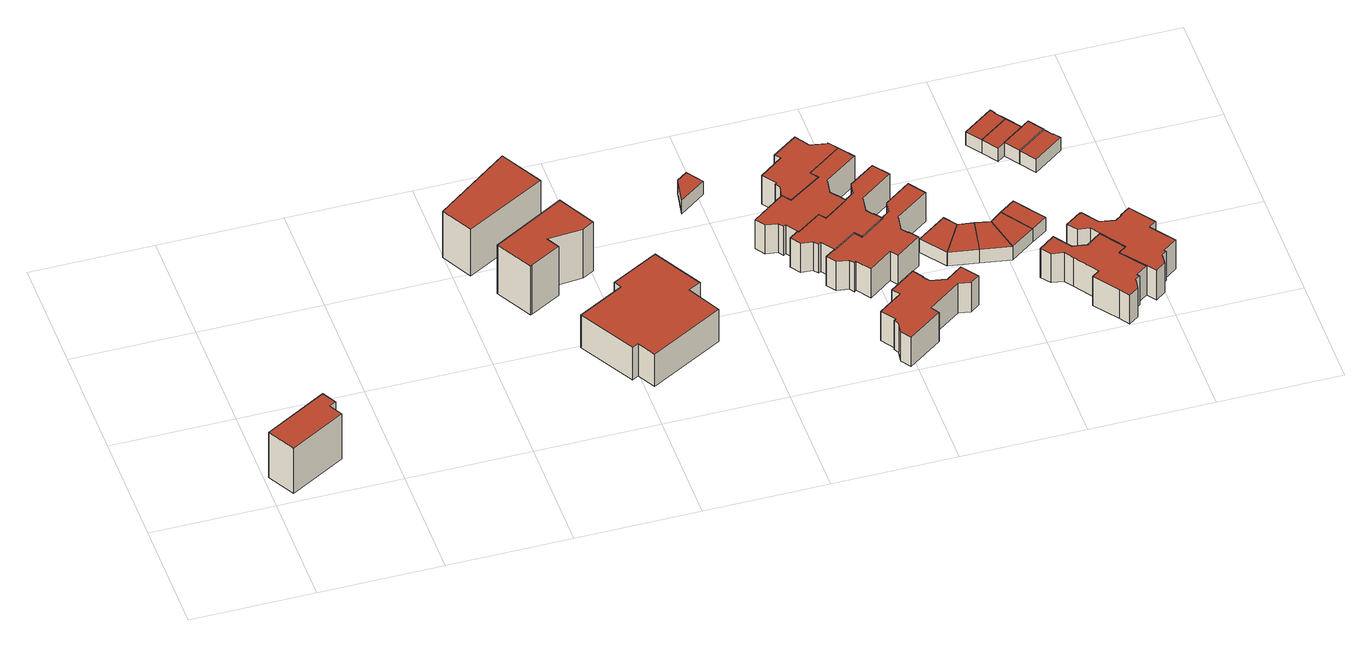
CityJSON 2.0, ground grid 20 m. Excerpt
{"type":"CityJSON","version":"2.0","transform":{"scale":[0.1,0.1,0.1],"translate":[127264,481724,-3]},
"CityObjects":{
"building1":{"type":"Building","attributes":{"b3_dak_type":"slanted","b3_h_dak_50p":6.61,"b3_h_dak_70p":6.65,"b3_h_dak_max":7.03,"b3_h_dak_min":0.42,"b3_h_maaiveld":-2.46,"b3_kas_warenhuis":false,"b3_mutatie_ahn3_ahn4":false,"b3_reconstructie_onvolledig":false,"b3_rmse_lod12":3.4,"b3_rmse_lod13":0.331,"b3_rmse_lod22":0.34,"b3_val3dity_lod12":"[]","b3_val3dity_lod13":"[]","b3_val3dity_lod22":"[]","b3_volume_lod12":515.28,"b3_volume_lod13":423.77,"b3_volume_lod22":423.12,"geconstateerd":false,"oorspronkelijkbouwjaar":2007,"status":"Pand in gebruik"},"children":["building1-1"]},
"building1-1":{"type":"BuildingPart","parents":["building1"],"geometry":[{"type":"Solid","lod":"1.2","boundaries":[[[[0,1,2,3,4,5]],[[6,3,2,7]],[[8,4,3,6]],[[9,1,0,10]],[[7,2,1,9]],[[10,0,5,11]],[[11,5,4,8]],[[11,8,6,7,9,10]]]],"semantics":{"surfaces":[{"type":"GroundSurface"},{"type":"WallSurface","on_footprint_edge":true},{"type":"RoofSurface"}],"values":[[0,1,1,1,1,1,1,2]]}}]},
"building2":{"type":"Building","attributes":{"b3_dak_type":"multiple horizontal","b3_h_dak_50p":4.89,"b3_h_dak_70p":6.87,"b3_h_dak_max":7.21,"b3_h_dak_min":-1.76,"b3_h_maaiveld":-2.4,"b3_kas_warenhuis":false,"b3_mutatie_ahn3_ahn4":false,"b3_reconstructie_onvolledig":false,"b3_rmse_lod12":2.23,"b3_rmse_lod13":2.12,"b3_rmse_lod22":0.414,"b3_val3dity_lod12":"[]","b3_val3dity_lod13":"[]","b3_val3dity_lod22":"[]","b3_volume_lod12":959.14,"b3_volume_lod13":958.5,"b3_volume_lod22":798.87,"geconstateerd":false,"oorspronkelijkbouwjaar":2014,"status":"Pand in gebruik"},"children":["building2-1"]},
"building2-1":{"type":"BuildingPart","parents":["building2"],"geometry":[{"type":"Solid","lod":"1.2","boundaries":[[[[12,13,14,15]],[[16,14,13,17]],[[18,15,14,16]],[[19,12,15,18]],[[17,13,12,19]],[[17,19,18,16]]]],"semantics":{"surfaces":[{"type":"GroundSurface"},{"type":"WallSurface","on_footprint_edge":true},{"type":"RoofSurface"}],"values":[[0,1,1,1,1,2]]}}]},
"building3":{"type":"Building","attributes":{"b3_dak_type":"multiple horizontal","b3_h_dak_50p":7.19,"b3_h_dak_70p":7.38,"b3_h_dak_max":7.58,"b3_h_dak_min":4,"b3_h_maaiveld":-2.4,"b3_kas_warenhuis":false,"b3_mutatie_ahn3_ahn4":false,"b3_reconstructie_onvolledig":false,"b3_rmse_lod12":1.99,"b3_rmse_lod13":0.274,"b3_rmse_lod22":0.248,"b3_val3dity_lod12":"[]","b3_val3dity_lod13":"[]","b3_val3dity_lod22":"[]","b3_volume_lod12":855.72,"b3_volume_lod13":743.89,"b3_volume_lod22":740.4,"geconstateerd":false,"oorspronkelijkbouwjaar":2016,"status":"Pand in gebruik"},"children":["building3-1"]},
"building3-1":{"type":"BuildingPart","parents":["building3"],"geometry":[{"type":"Solid","lod":"1.2","boundaries":[[[[20,21,22,23,24,25,26,27]],[[28,24,23,29]],[[29,23,22,30]],[[31,25,24,28]],[[30,22,21,32]],[[33,26,25,31]],[[34,20,27,35]],[[35,27,26,33]],[[32,21,20,34]],[[34,35,33,31,28,29,30,32]]]],"semantics":{"surfaces":[{"type":"GroundSurface"},{"type":"WallSurface","on_footprint_edge":true},{"type":"RoofSurface"}],"values":[[0,1,1,1,1,1,1,1,1,2]]}}]},
"building4":{"type":"Building","attributes":{"b3_dak_type":"multiple horizontal","b3_h_dak_50p":4.03,"b3_h_dak_70p":4.1,"b3_h_dak_max":5.26,"b3_h_dak_min":0.8,"b3_h_maaiveld":-2.39,"b3_kas_warenhuis":false,"b3_mutatie_ahn3_ahn4":false,"b3_reconstructie_onvolledig":false,"b3_rmse_lod12":1.49,"b3_rmse_lod13":0.176,"b3_rmse_lod22":0.177,"b3_val3dity_lod12":"[]","b3_val3dity_lod13":"[]","b3_val3dity_lod22":"[]","b3_volume_lod12":1518.56,"b3_volume_lod13":1364.13,"b3_volume_lod22":1353.98,"geconstateerd":false,"oorspronkelijkbouwjaar":2015,"status":"Pand in gebruik"},"children":["building4-1"]},
"building4-1":{"type":"BuildingPart","parents":["building4"],"geometry":[{"type":"Solid","lod":"1.2","boundaries":[[[[36,37,38,39,40,41,42,43,44,45,46]],[[47,45,44,48]],[[48,44,43,49]],[[49,43,42,50]],[[50,42,41,51]],[[51,41,40,52]],[[53,37,36,54]],[[52,40,39,55]],[[55,39,38,56]],[[56,38,37,53]],[[57,46,45,47]],[[54,36,46,57]],[[54,57,47,48,49,50,51,52,55,56,53]]]],"semantics":{"surfaces":[{"type":"GroundSurface"},{"type":"WallSurface","on_footprint_edge":true},{"type":"RoofSurface"}],"values":[[0,1,1,1,1,1,1,1,1,1,1,1,2]]}}]},
"building5":{"type":"Building","attributes":{"b3_dak_type":"multiple horizontal","b3_h_dak_50p":-0.17,"b3_h_dak_70p":-0.14,"b3_h_dak_max":-0.01,"b3_h_dak_min":-0.28,"b3_h_maaiveld":-2.83,"b3_kas_warenhuis":false,"b3_mutatie_ahn3_ahn4":false,"b3_reconstructie_onvolledig":false,"b3_rmse_lod12":0.0445,"b3_rmse_lod13":0.0445,"b3_rmse_lod22":0.0422,"b3_val3dity_lod12":"[]","b3_val3dity_lod13":"[]","b3_val3dity_lod22":"[]","b3_volume_lod12":31.37,"b3_volume_lod13":31.37,"b3_volume_lod22":31.29,"geconstateerd":false,"oorspronkelijkbouwjaar":1978,"status":"Pand in gebruik"},"children":["building5-1"]},
"building5-1":{"type":"BuildingPart","parents":["building5"],"geometry":[{"type":"Solid","lod":"1.2","boundaries":[[[[58,59,60,61]],[[62,59,58,63]],[[63,58,61,64]],[[65,60,59,62]],[[64,61,60,65]],[[64,65,62,63]]]],"semantics":{"surfaces":[{"type":"GroundSurface"},{"type":"WallSurface","on_footprint_edge":true},{"type":"RoofSurface"}],"values":[[0,1,1,1,1,2]]}}]},
"building6":{"type":"Building","attributes":{"b3_dak_type":"multiple horizontal","b3_h_dak_50p":2.96,"b3_h_dak_70p":2.98,"b3_h_dak_max":3.94,"b3_h_dak_min":-0.25,"b3_h_maaiveld":-2.82,"b3_kas_warenhuis":false,"b3_mutatie_ahn3_ahn4":false,"b3_reconstructie_onvolledig":false,"b3_rmse_lod12":1.41,"b3_rmse_lod13":0.291,"b3_rmse_lod22":0.292,"b3_val3dity_lod12":"[]","b3_val3dity_lod13":"[]","b3_val3dity_lod22":"[]","b3_volume_lod12":549.86,"b3_volume_lod13":489.5,"b3_volume_lod22":488.95,"geconstateerd":false,"oorspronkelijkbouwjaar":1978,"status":"Pand in gebruik"},"children":["building6-1"]},
"building6-1":{"type":"BuildingPart","parents":["building6"],"geometry":[{"type":"Solid","lod":"1.2","boundaries":[[[[66,67,68,69,70,71,72,73,74,75,76,77,78,79,80,81,82,83,84]],[[85,79,78,86]],[[87,82,81,88]],[[86,78,77,89]],[[89,77,76,90]],[[91,67,66,92]],[[92,66,84,93]],[[94,80,79,85]],[[90,76,75,95]],[[88,81,80,94]],[[95,75,74,96]],[[97,72,71,98]],[[99,73,72,97]],[[96,74,73,99]],[[100,70,69,101]],[[98,71,70,100]],[[102,68,67,91]],[[101,69,68,102]],[[93,84,83,103]],[[103,83,82,87]],[[103,87,88,94,85,86,89,90,95,96,99,97,98,100,101,102,91,92,93]]]],"semantics":{"surfaces":[{"type":"GroundSurface"},{"type":"WallSurface","on_footprint_edge":true},{"type":"RoofSurface"}],"values":[[0,1,1,1,1,1,1,1,1,1,1,1,1,1,1,1,1,1,1,1,2]]}}]},
"building7":{"type":"Building","attributes":{"b3_dak_type":"multiple horizontal","b3_h_dak_50p":2.94,"b3_h_dak_70p":2.96,"b3_h_dak_max":4.08,"b3_h_dak_min":-0.26,"b3_h_maaiveld":-2.84,"b3_kas_warenhuis":false,"b3_mutatie_ahn3_ahn4":false,"b3_reconstructie_onvolledig":false,"b3_rmse_lod12":1.45,"b3_rmse_lod13":0.0901,"b3_rmse_lod22":0.0892,"b3_val3dity_lod12":"[]","b3_val3dity_lod13":"[]","b3_val3dity_lod22":"[]","b3_volume_lod12":558.69,"b3_volume_lod13":495.63,"b3_volume_lod22":495.17,"geconstateerd":false,"oorspronkelijkbouwjaar":1978,"status":"Pand in gebruik"},"children":["building7-1"]},
"building7-1":{"type":"BuildingPart","parents":["building7"],"geometry":[{"type":"Solid","lod":"1.2","boundaries":[[[[104,105,106,107,108,109,110,111,112,68,67,66,84,113,114,115,116,117,118,119,120,121,122]],[[123,117,116,124]],[[124,116,115,125]],[[126,120,119,127]],[[128,118,117,123]],[[129,105,104,130]],[[130,104,122,131]],[[125,115,114,132]],[[133,112,111,134]],[[135,113,84,93]],[[132,114,113,135]],[[127,119,118,128]],[[93,84,66,92]],[[92,66,67,91]],[[136,110,109,137]],[[91,67,68,102]],[[102,68,112,133]],[[134,111,110,136]],[[138,108,107,139]],[[137,109,108,138]],[[140,106,105,129]],[[139,107,106,140]],[[131,122,121,141]],[[141,121,120,126]],[[141,126,127,128,123,124,125,132,135,93,92,91,102,133,134,136,137,138,139,140,129,130,131]]]],"semantics":{"surfaces":[{"type":"GroundSurface"},{"type":"WallSurface","on_footprint_edge":true},{"type":"RoofSurface"}],"values":[[0,1,1,1,1,1,1,1,1,1,1,1,1,1,1,1,1,1,1,1,1,1,1,1,2]]}}]},
"building8":{"type":"Building","attributes":{"b3_dak_type":"multiple horizontal","b3_h_dak_50p":2.95,"b3_h_dak_70p":2.97,"b3_h_dak_max":3.92,"b3_h_dak_min":-0.29,"b3_h_maaiveld":-2.89,"b3_kas_warenhuis":false,"b3_mutatie_ahn3_ahn4":false,"b3_reconstructie_onvolledig":false,"b3_rmse_lod12":1.04,"b3_rmse_lod13":0.113,"b3_rmse_lod22":0.113,"b3_val3dity_lod12":"[]","b3_val3dity_lod13":"[]","b3_val3dity_lod22":"[]","b3_volume_lod12":528.18,"b3_volume_lod13":497.71,"b3_volume_lod22":497.14,"geconstateerd":false,"oorspronkelijkbouwjaar":1978,"status":"Pand in gebruik"},"children":["building8-1"]},
"building8-1":{"type":"BuildingPart","parents":["building8"],"geometry":[{"type":"Solid","lod":"1.2","boundaries":[[[[142,143,144,145,146,147,148,149,150,151,152,153,154,155,156,157,158,159,160]],[[161,149,148,162]],[[163,150,149,161]],[[164,158,157,165]],[[166,143,142,167]],[[165,157,156,168]],[[168,156,155,169]],[[169,155,154,170]],[[171,159,158,164]],[[172,153,152,173]],[[170,154,153,172]],[[174,145,144,175]],[[176,151,150,163]],[[173,152,151,176]],[[177,147,146,178]],[[162,148,147,177]],[[178,146,145,174]],[[175,144,143,166]],[[167,142,160,179]],[[179,160,159,171]],[[179,171,164,165,168,169,170,172,173,176,163,161,162,177,178,174,175,166,167]]]],"semantics":{"surfaces":[{"type":"GroundSurface"},{"type":"WallSurface","on_footprint_edge":true},{"type":"RoofSurface"}],"values":[[0,1,1,1,1,1,1,1,1,1,1,1,1,1,1,1,1,1,1,1,2]]}}]},
"building9":{"type":"Building","attributes":{"b3_dak_type":"multiple horizontal","b3_h_dak_50p":2.98,"b3_h_dak_70p":2.99,"b3_h_dak_max":3.98,"b3_h_dak_min":2.89,"b3_h_maaiveld":-2.8,"b3_kas_warenhuis":false,"b3_mutatie_ahn3_ahn4":false,"b3_reconstructie_onvolledig":false,"b3_rmse_lod12":0.0982,"b3_rmse_lod13":0.0982,"b3_rmse_lod22":0.0985,"b3_val3dity_lod12":"[]","b3_val3dity_lod13":"[]","b3_val3dity_lod22":"[]","b3_volume_lod12":438.3,"b3_volume_lod13":438.3,"b3_volume_lod22":437.66,"geconstateerd":false,"oorspronkelijkbouwjaar":1978,"status":"Pand in gebruik"},"children":["building9-1"]},
"building9-1":{"type":"BuildingPart","parents":["building9"],"geometry":[{"type":"Solid","lod":"1.2","boundaries":[[[[77,76,75,74,180,181,182,183,184,185,186,187,188,189,190,78]],[[191,181,180,192]],[[193,182,181,191]],[[194,190,189,195]],[[195,189,188,196]],[[197,187,186,198]],[[196,188,187,197]],[[199,185,184,200]],[[198,186,185,199]],[[90,76,77,89]],[[201,183,182,193]],[[200,184,183,201]],[[96,74,75,95]],[[192,180,74,96]],[[95,75,76,90]],[[89,77,78,86]],[[86,78,190,194]],[[86,194,195,196,197,198,199,200,201,193,191,192,96,95,90,89]]]],"semantics":{"surfaces":[{"type":"GroundSurface"},{"type":"WallSurface","on_footprint_edge":true},{"type":"RoofSurface"}],"values":[[0,1,1,1,1,1,1,1,1,1,1,1,1,1,1,1,1,2]]}}]},
"building10":{"type":"Building","attributes":{"b3_dak_type":"multiple horizontal","b3_h_dak_50p":2.93,"b3_h_dak_70p":2.94,"b3_h_dak_max":3.86,"b3_h_dak_min":-0.22,"b3_h_maaiveld":-2.86,"b3_kas_warenhuis":false,"b3_mutatie_ahn3_ahn4":false,"b3_reconstructie_onvolledig":false,"b3_rmse_lod12":1.42,"b3_rmse_lod13":0.105,"b3_rmse_lod22":0.105,"b3_val3dity_lod12":"[]","b3_val3dity_lod13":"[]","b3_val3dity_lod22":"[]","b3_volume_lod12":566.46,"b3_volume_lod13":503.03,"b3_volume_lod22":502.57,"geconstateerd":false,"oorspronkelijkbouwjaar":1978,"status":"Pand in gebruik"},"children":["building10-1"]},
"building10-1":{"type":"BuildingPart","parents":["building10"],"geometry":[{"type":"Solid","lod":"1.2","boundaries":[[[[202,203,204,205,206,207,208,209,210,211,212,213,214,215,216,217,218,219,220,221,222,223,224]],[[225,219,218,226]],[[226,218,217,227]],[[228,222,221,229]],[[230,220,219,225]],[[231,203,202,232]],[[232,202,224,233]],[[227,217,216,234]],[[235,215,214,236]],[[234,216,215,235]],[[229,221,220,230]],[[236,214,213,237]],[[237,213,212,238]],[[239,209,208,240]],[[238,212,211,241]],[[241,211,210,242]],[[240,208,207,243]],[[242,210,209,239]],[[244,206,205,245]],[[243,207,206,244]],[[246,204,203,231]],[[245,205,204,246]],[[233,224,223,247]],[[247,223,222,228]],[[247,228,229,230,225,226,227,234,235,236,237,238,241,242,239,240,243,244,245,246,231,232,233]]]],"semantics":{"surfaces":[{"type":"GroundSurface"},{"type":"WallSurface","on_footprint_edge":true},{"type":"RoofSurface"}],"values":[[0,1,1,1,1,1,1,1,1,1,1,1,1,1,1,1,1,1,1,1,1,1,1,1,2]]}}]},
"building11":{"type":"Building","attributes":{"b3_dak_type":"multiple horizontal","b3_h_dak_50p":-0.17,"b3_h_dak_70p":-0.16,"b3_h_dak_max":0.01,"b3_h_dak_min":-0.25,"b3_h_maaiveld":-2.87,"b3_kas_warenhuis":false,"b3_mutatie_ahn3_ahn4":false,"b3_reconstructie_onvolledig":false,"b3_rmse_lod12":0.0342,"b3_rmse_lod13":0.0342,"b3_rmse_lod22":0.032,"b3_val3dity_lod12":"[]","b3_val3dity_lod13":"[]","b3_val3dity_lod22":"[]","b3_volume_lod12":61.21,"b3_volume_lod13":61.21,"b3_volume_lod22":61.21,"geconstateerd":false,"oorspronkelijkbouwjaar":1978,"status":"Pand in gebruik"},"children":["building11-1"]},
"building11-1":{"type":"BuildingPart","parents":["building11"],"geometry":[{"type":"Solid","lod":"1.2","boundaries":[[[[248,249,250,251]],[[252,249,248,253]],[[253,248,251,254]],[[255,250,249,252]],[[254,251,250,255]],[[254,255,252,253]]]],"semantics":{"surfaces":[{"type":"GroundSurface"},{"type":"WallSurface","on_footprint_edge":true},{"type":"RoofSurface"}],"values":[[0,1,1,1,1,2]]}}]},
"building12":{"type":"Building","attributes":{"b3_dak_type":"multiple horizontal","b3_h_dak_50p":-0.21,"b3_h_dak_70p":-0.19,"b3_h_dak_max":-0.02,"b3_h_dak_min":-0.27,"b3_h_maaiveld":-2.91,"b3_kas_warenhuis":false,"b3_mutatie_ahn3_ahn4":false,"b3_reconstructie_onvolledig":false,"b3_rmse_lod12":0.0347,"b3_rmse_lod13":0.0347,"b3_rmse_lod22":0.0332,"b3_val3dity_lod12":"[]","b3_val3dity_lod13":"[]","b3_val3dity_lod22":"[]","b3_volume_lod12":60.55,"b3_volume_lod13":60.55,"b3_volume_lod22":60.43,"geconstateerd":false,"oorspronkelijkbouwjaar":1978,"status":"Pand in gebruik"},"children":["building12-1"]},
"building12-1":{"type":"BuildingPart","parents":["building12"],"geometry":[{"type":"Solid","lod":"1.2","boundaries":[[[[251,256,257,248]],[[258,256,251,254]],[[259,257,256,258]],[[254,251,248,253]],[[253,248,257,259]],[[253,259,258,254]]]],"semantics":{"surfaces":[{"type":"GroundSurface"},{"type":"WallSurface","on_footprint_edge":true},{"type":"RoofSurface"}],"values":[[0,1,1,1,1,2]]}}]},
"building13":{"type":"Building","attributes":{"b3_dak_type":"multiple horizontal","b3_h_dak_50p":-0.21,"b3_h_dak_70p":-0.19,"b3_h_dak_max":-0.01,"b3_h_dak_min":-0.27,"b3_h_maaiveld":-2.92,"b3_kas_warenhuis":false,"b3_mutatie_ahn3_ahn4":false,"b3_reconstructie_onvolledig":false,"b3_rmse_lod12":0.0342,"b3_rmse_lod13":0.0342,"b3_rmse_lod22":0.0334,"b3_val3dity_lod12":"[]","b3_val3dity_lod13":"[]","b3_val3dity_lod22":"[]","b3_volume_lod12":61.08,"b3_volume_lod13":61.08,"b3_volume_lod22":60.99,"geconstateerd":false,"oorspronkelijkbouwjaar":1978,"status":"Pand in gebruik"},"children":["building13-1"]},
"building13-1":{"type":"BuildingPart","parents":["building13"],"geometry":[{"type":"Solid","lod":"1.2","boundaries":[[[[260,257,256,261]],[[259,257,260,262]],[[262,260,261,263]],[[258,256,257,259]],[[263,261,256,258]],[[263,258,259,262]]]],"semantics":{"surfaces":[{"type":"GroundSurface"},{"type":"WallSurface","on_footprint_edge":true},{"type":"RoofSurface"}],"values":[[0,1,1,1,1,2]]}}]},
"building14":{"type":"Building","attributes":{"b3_dak_type":"multiple horizontal","b3_h_dak_50p":-0.18,"b3_h_dak_70p":-0.17,"b3_h_dak_max":-0.06,"b3_h_dak_min":-0.24,"b3_h_maaiveld":-2.9,"b3_kas_warenhuis":false,"b3_mutatie_ahn3_ahn4":false,"b3_reconstructie_onvolledig":false,"b3_rmse_lod12":0.0238,"b3_rmse_lod13":0.0238,"b3_rmse_lod22":0.0198,"b3_val3dity_lod12":"[]","b3_val3dity_lod13":"[]","b3_val3dity_lod22":"[]","b3_volume_lod12":59.28,"b3_volume_lod13":59.28,"b3_volume_lod22":59.11,"geconstateerd":false,"oorspronkelijkbouwjaar":1978,"status":"Pand in gebruik"},"children":["building14-1"]},
"building14-1":{"type":"BuildingPart","parents":["building14"],"geometry":[{"type":"Solid","lod":"1.2","boundaries":[[[[261,264,265,260]],[[266,264,261,263]],[[267,265,264,266]],[[263,261,260,262]],[[262,260,265,267]],[[262,267,266,263]]]],"semantics":{"surfaces":[{"type":"GroundSurface"},{"type":"WallSurface","on_footprint_edge":true},{"type":"RoofSurface"}],"values":[[0,1,1,1,1,2]]}}]},
"building15":{"type":"Building","attributes":{"b3_dak_type":"multiple horizontal","b3_h_dak_50p":-0.17,"b3_h_dak_70p":-0.16,"b3_h_dak_max":-0.02,"b3_h_dak_min":-0.32,"b3_h_maaiveld":-2.89,"b3_kas_warenhuis":false,"b3_mutatie_ahn3_ahn4":false,"b3_reconstructie_onvolledig":false,"b3_rmse_lod12":0.0332,"b3_rmse_lod13":0.0332,"b3_rmse_lod22":0.0313,"b3_val3dity_lod12":"[]","b3_val3dity_lod13":"[]","b3_val3dity_lod22":"[]","b3_volume_lod12":51.2,"b3_volume_lod13":51.2,"b3_volume_lod22":51.14,"geconstateerd":false,"oorspronkelijkbouwjaar":1978,"status":"Pand in gebruik"},"children":["building15-1"]},
"building15-1":{"type":"BuildingPart","parents":["building15"],"geometry":[{"type":"Solid","lod":"1.2","boundaries":[[[[264,268,269,265]],[[270,268,264,266]],[[271,269,268,270]],[[266,264,265,267]],[[267,265,269,271]],[[267,271,270,266]]]],"semantics":{"surfaces":[{"type":"GroundSurface"},{"type":"WallSurface","on_footprint_edge":true},{"type":"RoofSurface"}],"values":[[0,1,1,1,1,2]]}}]},
"building16":{"type":"Building","attributes":{"b3_dak_type":"multiple horizontal","b3_h_dak_50p":2.94,"b3_h_dak_70p":2.95,"b3_h_dak_max":3.86,"b3_h_dak_min":-0.33,"b3_h_maaiveld":-2.89,"b3_kas_warenhuis":false,"b3_mutatie_ahn3_ahn4":false,"b3_reconstructie_onvolledig":false,"b3_rmse_lod12":1.06,"b3_rmse_lod13":0.0993,"b3_rmse_lod22":0.099,"b3_val3dity_lod12":"[]","b3_val3dity_lod13":"[]","b3_val3dity_lod22":"[]","b3_volume_lod12":494.46,"b3_volume_lod13":460.93,"b3_volume_lod22":460.66,"geconstateerd":false,"oorspronkelijkbouwjaar":1978,"status":"Pand in gebruik"},"children":["building16-1"]},
"building16-1":{"type":"BuildingPart","parents":["building16"],"geometry":[{"type":"Solid","lod":"1.2","boundaries":[[[[272,273,274,275,276,277,278,279,280,281,282,283,284,285,286,287,288,289,290,291]],[[292,273,272,293]],[[294,290,289,295]],[[296,285,284,297]],[[298,287,286,299]],[[299,286,285,296]],[[300,288,287,298]],[[297,284,283,301]],[[295,289,288,300]],[[301,283,282,302]],[[302,282,281,303]],[[304,279,278,305]],[[306,280,279,304]],[[303,281,280,306]],[[305,278,277,307]],[[308,276,275,309]],[[307,277,276,308]],[[310,274,273,292]],[[309,275,274,310]],[[311,291,290,294]],[[293,272,291,311]],[[293,311,294,295,300,298,299,296,297,301,302,303,306,304,305,307,308,309,310,292]]]],"semantics":{"surfaces":[{"type":"GroundSurface"},{"type":"WallSurface","on_footprint_edge":true},{"type":"RoofSurface"}],"values":[[0,1,1,1,1,1,1,1,1,1,1,1,1,1,1,1,1,1,1,1,1,2]]}}]},
"building17":{"type":"Building","attributes":{"b3_dak_type":"multiple horizontal","b3_h_dak_50p":-0.2,"b3_h_dak_70p":-0.19,"b3_h_dak_max":-0.05,"b3_h_dak_min":-0.27,"b3_h_maaiveld":-2.83,"b3_kas_warenhuis":false,"b3_mutatie_ahn3_ahn4":false,"b3_reconstructie_onvolledig":false,"b3_rmse_lod12":0.0271,"b3_rmse_lod13":0.0271,"b3_rmse_lod22":0.0268,"b3_val3dity_lod12":"[]","b3_val3dity_lod13":"[]","b3_val3dity_lod22":"[]","b3_volume_lod12":45.93,"b3_volume_lod13":45.93,"b3_volume_lod22":45.83,"geconstateerd":false,"oorspronkelijkbouwjaar":1978,"status":"Pand in gebruik"},"children":["building17-1"]},
"building17-1":{"type":"BuildingPart","parents":["building17"],"geometry":[{"type":"Solid","lod":"1.2","boundaries":[[[[312,313,314,315,316,317]],[[318,315,314,319]],[[320,316,315,318]],[[321,313,312,322]],[[319,314,313,321]],[[322,312,317,323]],[[323,317,316,320]],[[323,320,318,319,321,322]]]],"semantics":{"surfaces":[{"type":"GroundSurface"},{"type":"WallSurface","on_footprint_edge":true},{"type":"RoofSurface"}],"values":[[0,1,1,1,1,1,1,2]]}}]},
"building18":{"type":"Building","attributes":{"b3_dak_type":"multiple horizontal","b3_h_dak_50p":-0.17,"b3_h_dak_70p":-0.16,"b3_h_dak_max":0.04,"b3_h_dak_min":-0.24,"b3_h_maaiveld":-2.83,"b3_kas_warenhuis":false,"b3_mutatie_ahn3_ahn4":false,"b3_reconstructie_onvolledig":false,"b3_rmse_lod12":0.0268,"b3_rmse_lod13":0.0268,"b3_rmse_lod22":0.0238,"b3_val3dity_lod12":"[]","b3_val3dity_lod13":"[]","b3_val3dity_lod22":"[]","b3_volume_lod12":47.53,"b3_volume_lod13":47.53,"b3_volume_lod22":47.4,"geconstateerd":false,"oorspronkelijkbouwjaar":1978,"status":"Pand in gebruik"},"children":["building18-1"]},
"building18-1":{"type":"BuildingPart","parents":["building18"],"geometry":[{"type":"Solid","lod":"1.2","boundaries":[[[[316,324,325,317]],[[326,324,316,320]],[[327,325,324,326]],[[320,316,317,323]],[[323,317,325,327]],[[323,327,326,320]]]],"semantics":{"surfaces":[{"type":"GroundSurface"},{"type":"WallSurface","on_footprint_edge":true},{"type":"RoofSurface"}],"values":[[0,1,1,1,1,2]]}}]},
"building19":{"type":"Building","attributes":{"b3_dak_type":"multiple horizontal","b3_h_dak_50p":2.95,"b3_h_dak_70p":2.98,"b3_h_dak_max":4.03,"b3_h_dak_min":-0.32,"b3_h_maaiveld":-2.9,"b3_kas_warenhuis":false,"b3_mutatie_ahn3_ahn4":false,"b3_reconstructie_onvolledig":false,"b3_rmse_lod12":1.06,"b3_rmse_lod13":0.125,"b3_rmse_lod22":0.12,"b3_val3dity_lod12":"[]","b3_val3dity_lod13":"[]","b3_val3dity_lod22":"[]","b3_volume_lod12":531,"b3_volume_lod13":498.37,"b3_volume_lod22":497.06,"geconstateerd":false,"oorspronkelijkbouwjaar":1978,"status":"Pand in gebruik"},"children":["building19-1"]},
"building19-1":{"type":"BuildingPart","parents":["building19"],"geometry":[{"type":"Solid","lod":"1.2","boundaries":[[[[328,329,330,331,332,333,334,335,274,273,272,291,336,337,338,339,340,341,342,343,344,345,346]],[[347,342,341,348]],[[349,344,343,350]],[[348,341,340,351]],[[352,338,337,353]],[[350,343,342,347]],[[354,336,291,355]],[[355,291,272,356]],[[353,337,336,354]],[[357,274,335,358]],[[358,335,334,359]],[[356,272,273,360]],[[359,334,333,361]],[[360,273,274,357]],[[361,333,332,362]],[[362,332,331,363]],[[363,331,330,364]],[[364,330,329,365]],[[366,346,345,367]],[[367,345,344,349]],[[365,329,328,368]],[[369,339,338,352]],[[351,340,339,369]],[[368,328,346,366]],[[368,366,367,349,350,347,348,351,369,352,353,354,355,356,360,357,358,359,361,362,363,364,365]]]],"semantics":{"surfaces":[{"type":"GroundSurface"},{"type":"WallSurface","on_footprint_edge":true},{"type":"RoofSurface"}],"values":[[0,1,1,1,1,1,1,1,1,1,1,1,1,1,1,1,1,1,1,1,1,1,1,1,2]]}}]},
"building20":{"type":"Building","attributes":{"b3_dak_type":"multiple horizontal","b3_h_dak_50p":-0.15,"b3_h_dak_70p":-0.13,"b3_h_dak_max":0.15,"b3_h_dak_min":-0.22,"b3_h_maaiveld":-2.8,"b3_kas_warenhuis":false,"b3_mutatie_ahn3_ahn4":false,"b3_reconstructie_onvolledig":false,"b3_rmse_lod12":0.0635,"b3_rmse_lod13":0.0635,"b3_rmse_lod22":0.0606,"b3_val3dity_lod12":"[]","b3_val3dity_lod13":"[]","b3_val3dity_lod22":"[]","b3_volume_lod12":46.68,"b3_volume_lod13":46.68,"b3_volume_lod22":46.43,"geconstateerd":false,"oorspronkelijkbouwjaar":1978,"status":"Pand in gebruik"},"children":["building20-1"]},
"building20-1":{"type":"BuildingPart","parents":["building20"],"geometry":[{"type":"Solid","lod":"1.2","boundaries":[[[[370,371,372,373]],[[374,371,370,375]],[[376,372,371,374]],[[375,370,373,377]],[[377,373,372,376]],[[377,376,374,375]]]],"semantics":{"surfaces":[{"type":"GroundSurface"},{"type":"WallSurface","on_footprint_edge":true},{"type":"RoofSurface"}],"values":[[0,1,1,1,1,2]]}}]},
"building21":{"type":"Building","attributes":{"b3_dak_type":"multiple horizontal","b3_h_dak_50p":-0.19,"b3_h_dak_70p":-0.18,"b3_h_dak_max":-0.05,"b3_h_dak_min":-0.24,"b3_h_maaiveld":-2.84,"b3_kas_warenhuis":false,"b3_mutatie_ahn3_ahn4":false,"b3_reconstructie_onvolledig":false,"b3_rmse_lod12":0.0318,"b3_rmse_lod13":0.0318,"b3_rmse_lod22":0.031,"b3_val3dity_lod12":"[]","b3_val3dity_lod13":"[]","b3_val3dity_lod22":"[]","b3_volume_lod12":48.24,"b3_volume_lod13":48.24,"b3_volume_lod22":48.24,"geconstateerd":false,"oorspronkelijkbouwjaar":1978,"status":"Pand in gebruik"},"children":["building21-1"]},
"building21-1":{"type":"BuildingPart","parents":["building21"],"geometry":[{"type":"Solid","lod":"1.2","boundaries":[[[[378,372,371,379,380,381]],[[382,372,378,383]],[[384,380,379,385]],[[386,381,380,384]],[[383,378,381,386]],[[385,379,371,387]],[[387,371,372,382]],[[387,382,383,386,384,385]]]],"semantics":{"surfaces":[{"type":"GroundSurface"},{"type":"WallSurface","on_footprint_edge":true},{"type":"RoofSurface"}],"values":[[0,1,1,1,1,1,1,2]]}}]}
},
"vertices":[
[6,59,5],[108,116,5],[121,93,5],[110,87,5],[122,65,5],[31,14,5],[110,87,96],[121,93,96],[122,65,96],[108,116,96],[6,59,96],[31,14,96],
[518,532,6],[556,463,6],[425,391,6],[397,442,6],[425,391,99],[556,463,99],[397,442,99],[518,532,99],
[484,282,6],[451,342,6],[569,408,6],[602,347,6],[583,336,6],[525,332,6],[537,311,6],[486,283,6],[583,336,104],[602,347,104],[569,408,104],[525,332,104],[451,342,104],[537,311,104],[484,282,104],[486,283,104],
[603,246,6],[679,287,6],[724,207,6],[704,197,6],[733,143,6],[613,77,6],[596,106,6],[586,101,6],[534,192,6],[609,233,6],[603,245,6],[609,233,71],[534,192,71],[586,101,71],[596,106,71],[613,77,71],[733,143,71],[679,287,71],[603,246,71],[704,197,71],[724,207,71],[603,245,71],
[766,431,2],[774,476,2],[791,488,2],[809,462,2],[774,476,29],[766,431,29],[809,462,29],[791,488,29],
[949,298,2],[941,309,2],[901,281,2],[887,302,2],[883,299,2],[877,307,2],[858,310,2],[847,326,2],[901,365,2],[911,351,2],[965,387,2],[956,400,2],[1012,440,2],[1030,415,2],[975,376,2],[971,351,2],[979,340,2],[980,340,2],[989,327,2],[1030,415,60],[1012,440,60],[979,340,60],[971,351,60],[956,400,60],[965,387,60],[941,309,60],[949,298,60],[989,327,60],[975,376,60],[911,351,60],[901,365,60],[858,310,60],[877,307,60],[847,326,60],[883,299,60],[887,302,60],[901,281,60],[980,340,60],
[988,243,2],[979,255,2],[940,228,2],[925,249,2],[921,246,2],[915,254,2],[896,256,2],[885,272,2],[900,283,2],[989,328,2],[1004,339,2],[1007,358,2],[1049,388,2],[1068,362,2],[1014,323,2],[1010,297,2],[1018,286,2],[1019,286,2],[1029,273,2],[1068,362,60],[1049,388,60],[1007,358,60],[1018,286,60],[1010,297,60],[1014,323,60],[979,255,60],[988,243,60],[1029,273,60],[1004,339,60],[900,283,60],[885,272,60],[989,328,60],[896,256,60],[915,254,60],[921,246,60],[925,249,60],[940,228,60],[1019,286,60],
[1112,98,1],[1093,102,1],[1039,63,1],[1047,50,1],[991,10,1],[980,26,1],[983,45,1],[978,53,1],[981,55,1],[965,78,1],[1004,106,1],[995,118,1],[1037,148,1],[1048,132,1],[1047,131,1],[1055,121,1],[1081,116,1],[1108,136,1],[1127,109,1],[978,53,60],[983,45,60],[981,55,60],[1081,116,60],[1055,121,60],[1093,102,60],[1112,98,60],[1047,131,60],[1048,132,60],[1037,148,60],[1108,136,60],[995,118,60],[1004,106,60],[1047,50,60],[1039,63,60],[965,78,60],[980,26,60],[991,10,60],[1127,109,60],
[904,383,2],[899,392,2],[902,394,2],[886,416,2],[924,444,2],[917,453,2],[958,482,2],[966,470,2],[973,459,2],[1000,454,2],[1001,455,2],[899,392,60],[904,383,60],[902,394,60],[1001,455,60],[1000,454,60],[973,459,60],[966,470,60],[958,482,60],[917,453,60],[924,444,60],[886,416,60],
[1027,188,1],[1018,200,1],[980,172,1],[963,195,1],[960,192,1],[954,200,1],[935,203,1],[924,218,1],[939,229,1],[940,228,1],[979,255,1],[988,243,1],[1029,273,1],[1027,274,1],[1042,285,1],[1045,304,1],[1088,335,1],[1107,308,1],[1052,269,1],[1048,243,1],[1056,232,1],[1057,233,1],[1068,218,1],[1107,308,59],[1088,335,59],[1045,304,59],[1056,232,59],[1048,243,59],[1052,269,59],[1018,200,59],[1027,188,59],[1068,218,59],[1042,285,59],[1027,274,59],[1029,273,59],[988,243,59],[979,255,59],[924,218,59],[935,203,59],[940,228,59],[939,229,59],[954,200,59],[960,192,59],[963,195,59],[980,172,59],[1057,233,59],
[1108,205,1],[1078,246,1],[1126,280,1],[1141,260,1],[1078,246,28],[1108,205,28],[1141,260,28],[1126,280,28],
[1166,256,1],[1156,197,1],[1166,256,28],[1156,197,28],
[1205,189,1],[1191,251,1],[1205,189,28],[1191,251,28],
[1211,266,1],[1245,217,1],[1211,266,28],[1245,217,28],
[1236,284,1],[1271,235,1],[1236,284,28],[1271,235,28],
[1355,105,1],[1342,96,1],[1372,56,1],[1353,42,1],[1356,38,1],[1348,33,1],[1345,13,1],[1329,2,1],[1318,18,1],[1289,58,1],[1301,67,1],[1274,107,1],[1264,121,1],[1245,124,1],[1233,140,1],[1259,159,1],[1279,131,1],[1303,127,1],[1315,136,1],[1327,145,1],[1342,96,59],[1355,105,59],[1315,136,59],[1303,127,59],[1245,124,59],[1264,121,59],[1259,159,59],[1233,140,59],[1279,131,59],[1274,107,59],[1301,67,59],[1289,58,59],[1329,2,59],[1345,13,59],[1318,18,59],[1348,33,59],[1356,38,59],[1353,42,59],[1372,56,59],[1327,145,59],
[1214,450,2],[1263,485,2],[1268,478,2],[1267,477,2],[1279,460,2],[1231,426,2],[1267,477,28],[1268,478,28],[1279,460,28],[1263,485,28],[1214,450,28],[1231,426,28],
[1297,435,2],[1249,401,2],[1297,435,28],[1249,401,28],
[1414,144,1],[1402,135,1],[1430,97,1],[1407,80,1],[1409,77,1],[1401,71,1],[1399,53,1],[1383,41,1],[1317,160,1],[1298,162,1],[1286,178,1],[1312,196,1],[1313,195,1],[1314,196,1],[1333,170,1],[1359,165,1],[1370,173,1],[1369,174,1],[1385,185,1],[1333,170,60],[1314,196,60],[1370,173,60],[1359,165,60],[1313,195,60],[1286,178,60],[1298,162,60],[1317,160,60],[1327,145,60],[1355,105,60],[1372,56,60],[1383,41,60],[1399,53,60],[1342,96,60],[1401,71,60],[1409,77,60],[1407,80,60],[1430,97,60],[1402,135,60],[1385,185,60],[1369,174,60],[1414,144,60],[1312,196,60],
[1309,444,2],[1326,420,2],[1278,386,2],[1261,410,2],[1326,420,29],[1309,444,29],[1278,386,29],[1261,410,29],
[1296,361,2],[1336,406,2],[1337,407,2],[1345,396,2],[1278,386,28],[1296,361,28],[1337,407,28],[1336,406,28],[1345,396,28],[1326,420,28]
]}
